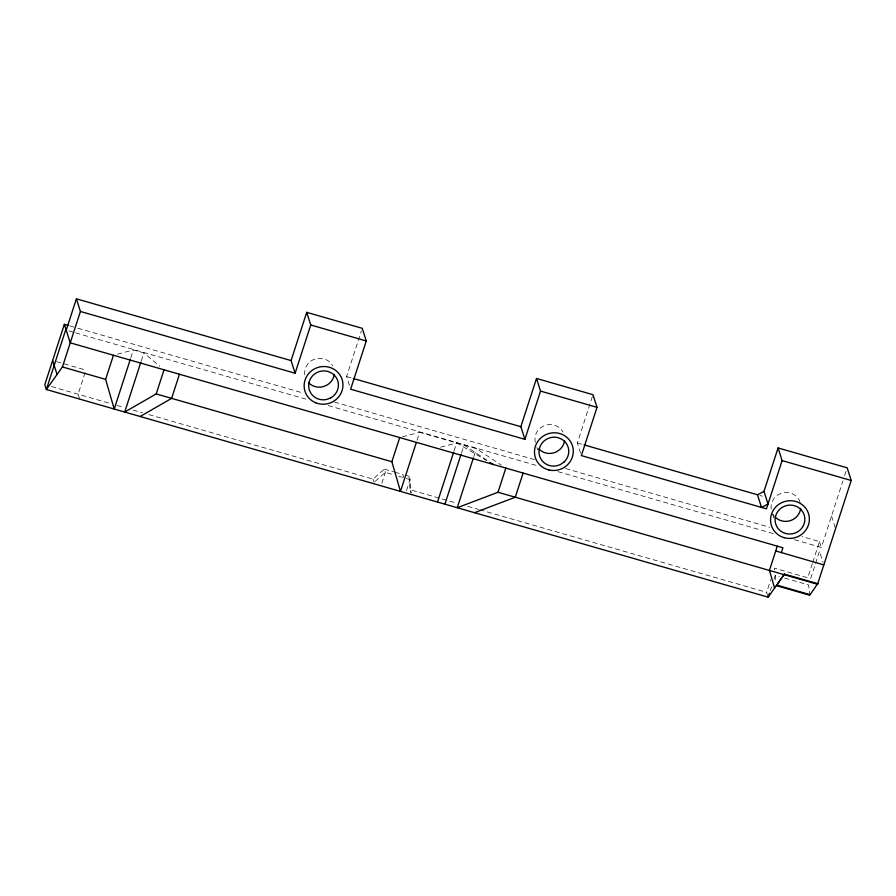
<?xml version="1.0" encoding="UTF-8"?>
<svg xmlns="http://www.w3.org/2000/svg" width="896" height="896" viewBox="0 0 896 896"><rect width="100%" height="100%" fill="white"/><g stroke="black" fill="none" stroke-linecap="round" stroke-linejoin="round"><path stroke-width="0.67" stroke-dasharray="4.48 3.36" d="M85.109 372.646L78.12 394.229L79.666 399.09M130.816 357.806L133.381 349.933L143.864 352.946L159.779 366.251M141.31 360.83L143.864 352.946M349.429 385.414L346.606 376.555L361.402 330.915M381.842 483.246L385.37 472.382L384.328 469.146L373.016 479.08L147.818 414.288M417.088 440.171L419.642 432.298L476.403 448.627L501.29 465.136M406.571 490.504L410.099 479.651L409.013 476.246L405.306 475.182M454.104 450.822L456.658 442.949L486.349 460.398M461.507 452.95L464.061 445.077L488.947 461.586M473.85 456.501L476.403 448.627M580.574 453.062L577.338 442.949L592.558 395.998M767.794 595.974L766.629 592.323L770.75 579.622M770.258 590.766L771.512 586.914M774.01 579.219L775.253 575.366L779.251 576.509M812.37 563.573L807.766 577.786L774.446 568.198L774.984 572.97M812.795 562.274L819.493 541.598L802.021 536.57M810.667 578.48L819.482 551.286L823.043 562.43M794.483 539.706L821.352 547.434L842.934 480.872M844.626 475.653L846.742 469.134M375.077 481.421L385.37 472.382L393.299 474.667M117.421 354.189L133.381 349.933M440.709 447.194L456.658 442.949M402.394 436.811L419.642 432.298M346.606 376.555L351.96 378.101M577.338 442.949L582.714 444.494M759.954 495.488L762.429 496.194M69.72 325.886L76.44 327.813M77.784 328.205L303.52 393.142M334.432 402.035L537.32 460.41M565.544 468.53L769.776 527.296M68.902 330.949L74.278 332.494M75.622 332.875L308.078 399.762M328.227 405.563L539.19 466.256M557.995 471.666L774.323 533.904M56.616 361.67L85.938 370.104M784.582 578.043L808.573 584.942L809.738 595.235M384.328 469.146L393.579 471.811M394.901 472.192L402.842 474.466L403.872 477.714M398.586 476.19L402.55 477.333M51.464 386.557L110.286 403.48M116.984 405.418L123.693 407.344M133.078 410.043L142.453 412.742M409.013 476.246L410.032 489.731L456.949 503.227M467.678 506.307L478.408 509.398M479.741 509.779L766.629 592.323M406.358 478.486L410.099 479.651L411.118 493.136L410.032 489.731M831.522 516.074L835.162 527.464M819.493 541.598L821.352 547.434M772.621 514.203L773.842 518M536.928 447.451L537.734 449.982M373.016 479.08L374.046 482.317M775.253 575.366L775.981 581.795M535.315 442.389A14.93 14.414 -17.7 0 1 554.344 425.118L557.861 426.653A14.93 14.414 -17.7 0 1 563.058 432.074M304.752 374.853A14.93 14.414 -17.7 0 1 324.05 358.859L327.555 360.394A14.93 14.414 -17.7 0 1 332.741 365.826M774.166 516.018A14.93 14.414 -17.7 0 1 772.766 513.923M771.187 509.174A14.93 14.414 -17.7 0 1 783.272 492.744A14.93 14.414 -17.7 0 1 800.442 503.418"/><path stroke-width="1.34" d="M473.424 457.822L457.24 507.73L497.997 492.262L817.544 584.304L817.69 583.654L784.37 574.067L768.186 597.184L46.357 389.514L44.8 384.642L64.355 324.33L68.376 325.494M784.37 574.067L776.418 585.659L809.738 595.235L817.69 583.654M65.901 329.202L46.357 389.514L62.429 366.946L80.416 311.461L76.384 298.816L291.077 360.584L295.109 373.229L80.416 311.461M66.214 330.176L76.384 298.816M130.39 359.128L114.218 409.035L105.616 379.366L113.434 355.242M140.885 362.141L124.701 412.048L156.206 393.926L164.024 369.802M774.614 588.179L769.451 570.36L775.734 550.973L781.323 552.574L782.914 547.758L179.446 374.237L171.629 398.362L140.123 416.494M291.077 360.584L306.712 312.334L362.242 328.317L366.274 340.962L350.638 389.211L524.899 439.342L540.534 391.093L536.502 378.448L592.984 394.699L597.016 407.344L581.381 455.594L766.461 508.85L782.107 460.6L778.064 447.944L847.168 467.824L851.2 480.48L817.544 584.304M295.109 373.229L310.755 324.99L306.712 312.334M416.237 442.803L400.478 491.4L391.877 461.731L399.739 437.506M437.494 502.051L453.678 452.133M444.898 504.179L461.082 454.272M497.997 492.262L505.814 468.138M524.899 439.342L520.856 426.698L536.502 378.448M523.085 473.11L515.267 497.235L474.51 512.691M584.058 444.875L757.49 494.771L761.522 507.427L768.029 504.022L763.986 491.366L778.064 447.944M775.734 550.973L777.269 546.246M768.186 597.184L769.429 593.331M757.49 494.771L763.986 491.366M310.755 324.99L366.274 340.962M540.534 391.093L597.016 407.344M782.107 460.6L851.2 480.48M353.304 378.482L520.856 426.698M179.446 374.237L70.246 342.821L64.355 324.33M62.429 366.946L105.616 379.366M156.206 393.926L391.877 461.731M776.563 585.01L809.872 594.597M781.323 552.574L823.827 564.906M489.91 462.493L493.472 464.587M52.618 360.517L57.075 374.461M564.603 440.597A14.93 14.414 -17.7 0 1 559.888 449.467L556.707 451.685A14.93 14.414 -17.7 0 1 538.854 448.963M334.264 374.36A14.93 14.414 -17.7 0 1 326.346 385.437L322.683 386.781A14.93 14.414 -17.7 0 1 308.504 382.67M800.699 508.424A14.93 14.414 -17.7 0 1 775.006 516.958M563.931 462.112L560.739 464.341A14.93 14.414 -17.7 0 1 539.056 453.174A14.93 14.414 -17.7 0 1 558.387 437.774L561.904 439.298A14.93 14.414 -17.7 0 1 563.931 462.112M330.378 398.082L326.726 399.437A14.93 14.414 -17.7 0 1 308.683 384.989A14.93 14.414 -17.7 0 1 328.082 371.504L331.598 373.05A14.93 14.414 -17.7 0 1 330.378 398.082M315.784 402.808A19.477 18.794 -17.7 0 0 342.843 382.872A19.477 18.794 -17.7 0 0 312.032 370.429A19.477 18.794 -17.7 0 0 315.784 402.808M549.035 469.997A19.477 18.794 -17.7 0 0 572.589 446.208A19.477 18.794 -17.7 0 0 540.03 438.715A19.477 18.794 -17.7 0 0 549.035 469.997M784.224 537.69A19.477 18.794 -17.7 0 0 808.898 515.01A19.477 18.794 -17.7 0 0 776.776 505.994A19.477 18.794 -17.7 0 0 784.224 537.69M785.568 533.467A14.93 14.414 -17.7 0 0 804.485 516.074A14.93 14.414 -17.7 0 0 779.856 509.163A14.93 14.414 -17.7 0 0 785.568 533.467"/></g></svg>
